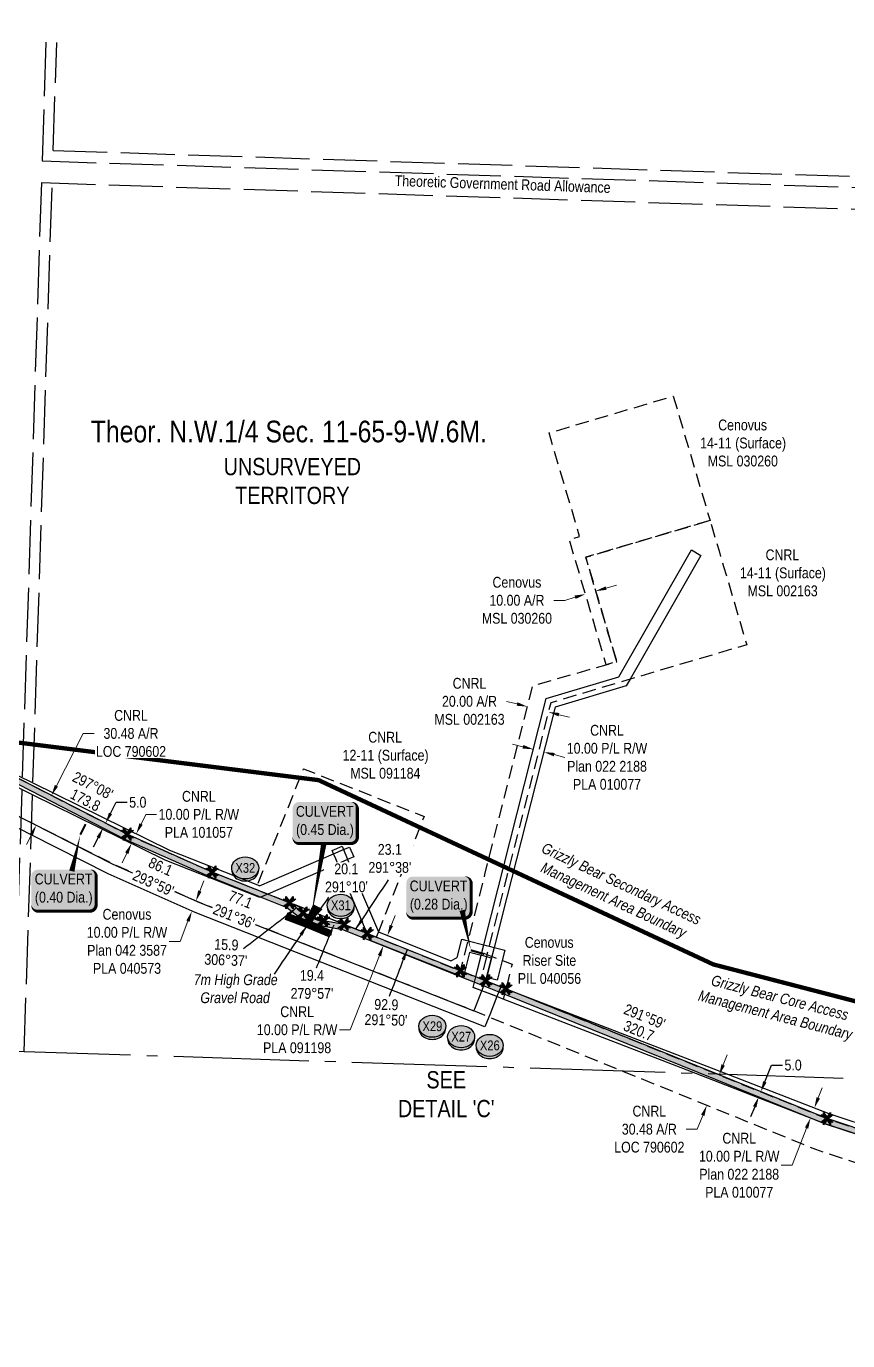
# Model space of a CAD drawing. Extents: x 350972 to 367082, y 6047220 to 6054831.
# Drawn here: x 354124 to 354884, y 6053550 to 6054767 of the extents above; entities that cross this region are included whole.
import ezdxf
from ezdxf.enums import TextEntityAlignment as Align

# ---------------------------------------------------------------- set-up
doc = ezdxf.new("R2010")
doc.units = 0
doc.header["$LTSCALE"] = 5
doc.header["$PDSIZE"] = 0.5
for name, pattern in [('DASHDOT2', [12.7, 6.35, -3.175, 0, -3.175]), ('foc-ACCESSROAD', [3.75, 2.5, -1.25]), ('foc-QUARTERLINE', [33, 25, -3, 2, -3]), ('foc-UNSURVEYED', [12.5, 10, -2.5])]:
    doc.linetypes.add(name, pattern=pattern)
doc.layers.get('Defpoints').update_dxf_attribs({"color": 9})
for name, color, linetype, lineweight in [('AS-GENERAL', 48, 'Continuous', 18), ('C-AR-T', 13, 'Continuous', 9), ('C-RW-T', 13, 'Continuous', 9), ('C-WS-T', 13, 'Continuous', 9), ('F-RW-T', 190, 'Continuous', 9), ('F-WS-T', 190, 'Continuous', 9), ('T-TEXT', 48, 'Continuous', 18)]:
    doc.layers.add(name, color=color, linetype=linetype, lineweight=lineweight)
for name, color, linetype in [('AS-ROADS', 254, 'Continuous'), ('AS-WILDLIFE', 131, 'DASHDOT2'), ('AS-WILDLIFE-BLOCK', 131, 'Continuous'), ('C-AR', 13, 'foc-ACCESSROAD'), ('C-RW', 13, 'Continuous'), ('C-SYMBOL', 7, 'Continuous'), ('C-WS', 13, 'foc-ACCESSROAD'), ('DETAIL-T', 7, 'Continuous'), ('F-AR', 190, 'foc-ACCESSROAD'), ('F-RW', 190, 'Continuous'), ('L-BD', 7, 'Continuous'), ('L-BD1', 253, 'Continuous'), ('L-MON', 1, 'Continuous'), ('L-QSEC', 8, 'foc-QUARTERLINE'), ('L-ROAD-T', 7, 'Continuous'), ('L-UNS-T', 3, 'Continuous'), ('L-USEC', 7, 'foc-UNSURVEYED'), ('P-CROSSINGS', 250, 'Continuous'), ('P-PROPOSED', 10, 'Continuous'), ('P-PROPOSED-H', 21, 'Continuous'), ('P-TXT', 4, 'Continuous')]:
    doc.layers.add(name, color=color, linetype=linetype)
doc.styles.add('175L', font='ARIALN.TTF', dxfattribs={"height": 20})
doc.styles.add('240', font='ARIALN.TTF', dxfattribs={"height": 30})
doc.styles.add('80', font='ARIALN.TTF', dxfattribs={"height": 10})
doc.styles.add('80CG', font='ARIALN.TTF', dxfattribs={"height": 10})
doc.styles.add('80L', font='ARIALN.TTF', dxfattribs={"height": 10})
doc.styles.add('Crossing', font='ARIALN.TTF', dxfattribs={"height": 10})
doc.styles.get("Standard").update_dxf_attribs({"font": 'ARIALN.TTF'})
doc.dimstyles.new('Compass 5 000', dxfattribs={"dimscale": 5, "dimtxt": 9, "dimasz": 2, "dimexe": 0.2, "dimexo": 0.0625, "dimgap": 0.5, "dimtad": 0, "dimtih": 1, "dimtoh": 1, "dimzin": 0, "dimdsep": 46, "dimtxsty": '80CG', "dimcen": 0.1, "dimse1": 1, "dimse2": 1, "dimclrd": 256, "dimclrt": 256, "dimaunit": 1, "dimadec": 4, "dimazin": 0, "dimtfac": 0.06, "dimtofl": 0, "dimtmove": 0, "dimatfit": 1, "dimfxl": 0.2, "dimtolj": 1, "dimtzin": 0, "dimlwd": -1, "dimarcsym": 0})

# ---------------------------------------------------------------- blocks, each defined once
blk = doc.blocks.new('*D452')
at = {"layer": 'C-AR-T', "transparency": 16777216}
for p, q in [((354768.8, 6053805.5), (354772.6, 6053814.7)), ((354749.9, 6053758.8), (354744.7, 6053746)), ((354744.7, 6053746), (354734.7, 6053746))]:
    blk.add_line(p, q, dxfattribs=at)
for points in [[(354767.3, 6053806.1), (354770.4, 6053804.8), (354765.1, 6053796.2)], [(354748.4, 6053759.4), (354751.5, 6053758.2), (354753.7, 6053768.1)]]:
    blk.add_solid(points, dxfattribs=at)
at = {"layer": 'Defpoints', "color": 0, "transparency": 16777216}
for p in [(354782, 6053789.3), (354753.7, 6053768.1), (354770.6, 6053761.2)]:
    blk.add_point(p, dxfattribs=at)
at = {"layer": 'C-AR-T', "transparency": 16777216, "insert": (354700.5, 6053746), "char_height": 10, "attachment_point": 5, "style": '80CG'}
blk.add_mtext('\\A1;CNRL\\P30.48 A/R\\PLOC 790602', dxfattribs=at)
blk = doc.blocks.new('*D453')
at = {"layer": 'C-RW-T', "transparency": 16777216}
for p, q in [((354856.9, 6053775), (354860.5, 6053784.4)), ((354846.1, 6053747.1), (354832.7, 6053712.6)), ((354832.7, 6053712.6), (354822.7, 6053712.6))]:
    blk.add_line(p, q, dxfattribs=at)
for points in [[(354855.3, 6053775.6), (354858.5, 6053774.4), (354853.3, 6053765.7)], [(354844.5, 6053747.7), (354847.6, 6053746.4), (354849.7, 6053756.4)]]:
    blk.add_solid(points, dxfattribs=at)
at = {"layer": 'Defpoints', "color": 0, "transparency": 16777216}
for p in [(354815.2, 6053780.4), (354811.6, 6053771.1), (354849.7, 6053756.4)]:
    blk.add_point(p, dxfattribs=at)
at = {"layer": 'C-RW-T', "transparency": 16777216, "insert": (354783.7, 6053712.6), "char_height": 10, "attachment_point": 5, "style": '80CG'}
blk.add_mtext('\\A1;CNRL\\P10.00 P/L R/W\\PPlan 022 2188\\PPLA 010077', dxfattribs=at)
blk = doc.blocks.new('*D454')
at = {"layer": 'C-RW-T', "transparency": 16777216}
for p, q in [((354583.5, 6054100), (354573.8, 6054102.4)), ((354612.5, 6054092.6), (354622.2, 6054090.1))]:
    blk.add_line(p, q, dxfattribs=at)
for points in [[(354583.9, 6054101.6), (354583.1, 6054098.3), (354593.2, 6054097.5)], [(354612.9, 6054094.2), (354612.1, 6054091), (354602.8, 6054095)]]:
    blk.add_solid(points, dxfattribs=at)
at = {"layer": 'Defpoints', "color": 0, "transparency": 16777216}
for p in [(354595.8, 6054107.9), (354605.5, 6054105.5), (354602.8, 6054095)]:
    blk.add_point(p, dxfattribs=at)
at = {"layer": 'C-RW-T', "transparency": 16777216, "insert": (354661.3, 6054090.1), "char_height": 10, "attachment_point": 5, "style": '80CG'}
blk.add_mtext('\\A1;CNRL\\P10.00 P/L R/W\\PPlan 022 2188\\PPLA 010077', dxfattribs=at)
blk = doc.blocks.new('*D455')
at = {"layer": 'C-RW-T', "transparency": 16777216}
for p, q in [((354461.6, 6053934.5), (354465.3, 6053943.8)), ((354450.6, 6053906.6), (354423.5, 6053838)), ((354423.5, 6053838), (354413.5, 6053838))]:
    blk.add_line(p, q, dxfattribs=at)
for points in [[(354460.1, 6053935.1), (354463.2, 6053933.9), (354458, 6053925.2)], [(354449.1, 6053907.2), (354452.2, 6053906), (354454.3, 6053915.9)]]:
    blk.add_solid(points, dxfattribs=at)
at = {"layer": 'Defpoints', "color": 0, "transparency": 16777216}
for p in [(354454.3, 6053915.9), (354480.2, 6053916.4), (354476.5, 6053907.1)]:
    blk.add_point(p, dxfattribs=at)
at = {"layer": 'C-RW-T', "transparency": 16777216, "insert": (354374.4, 6053838), "char_height": 10, "attachment_point": 5, "style": '80CG'}
blk.add_mtext('\\A1;CNRL\\P10.00 P/L R/W\\PPLA 091198', dxfattribs=at)
blk = doc.blocks.new('*D456')
at = {"layer": 'Defpoints', "color": 0, "transparency": 16777216}
for p in [(354277, 6053947.8), (354359.8, 6053925.8), (354356.1, 6053916.5)]:
    blk.add_point(p, dxfattribs=at)
at = {"layer": 'F-RW-T', "transparency": 16777216}
for p, q in [((354284.3, 6053966.4), (354288, 6053975.7)), ((354273.3, 6053938.5), (354266, 6053919.8)), ((354266, 6053919.8), (354256, 6053919.8))]:
    blk.add_line(p, q, dxfattribs=at)
for points in [[(354282.8, 6053967), (354285.9, 6053965.8), (354280.7, 6053957.1)], [(354271.8, 6053939.1), (354274.9, 6053937.9), (354277, 6053947.8)]]:
    blk.add_solid(points, dxfattribs=at)
at = {"layer": 'F-RW-T', "transparency": 16777216, "insert": (354216.9, 6053919.8), "char_height": 10, "attachment_point": 5, "style": '80CG'}
blk.add_mtext('\\A1;Cenovus\\P10.00 P/L R/W\\PPlan 042 3587\\PPLA 040573', dxfattribs=at)
blk = doc.blocks.new('*D457')
at = {"layer": 'C-RW-T', "transparency": 16777216}
for p, q in [((354229.9, 6054028.3), (354234.3, 6054037.3)), ((354234.3, 6054037.3), (354244.3, 6054037.3)), ((354216.7, 6054001.4), (354212.3, 6053992.5))]:
    blk.add_line(p, q, dxfattribs=at)
for points in [[(354228.4, 6054029.1), (354231.4, 6054027.6), (354225.5, 6054019.4)], [(354215.2, 6054002.2), (354218.2, 6054000.7), (354221.1, 6054010.4)]]:
    blk.add_solid(points, dxfattribs=at)
at = {"layer": 'Defpoints', "color": 0, "transparency": 16777216}
for p in [(354218.6, 6054022.8), (354225.5, 6054019.4), (354214.2, 6054013.8)]:
    blk.add_point(p, dxfattribs=at)
at = {"layer": 'C-RW-T', "transparency": 16777216, "insert": (354283.4, 6054037.3), "char_height": 10, "attachment_point": 5, "style": '80CG'}
blk.add_mtext('\\A1;CNRL\\P10.00 P/L R/W\\PPLA 101057', dxfattribs=at)
blk = doc.blocks.new('*U534')
h = blk.add_hatch(color=254)
edge = h.paths.add_edge_path()
edge.add_line((-24, -20), (24, -20))
edge.add_arc((24, -14), 6, 270, 360)
edge.add_line((30, -14), (30, 12.5))
edge.add_arc((24, 12.5), 6, 0, 90)
edge.add_line((24, 18.5), (-24, 18.5))
edge.add_arc((-24, 12.5), 6, 90, 180)
edge.add_line((-30, 12.5), (-30, -14))
edge.add_arc((-24, -14), 6, 180, 270)
at = {"color": 160, "flags": 128}
blk.add_lwpolyline([(-24, -20, 3, 3, 0), (24, -20, 3, 3, 0.414214), (30, -14, 3, 3, 0), (30, 12.5, 3, 0, 0.414214), (24, 18.5, 0, 0, 0), (-24, 18.5, 0, 0, 0.414214), (-30, 12.5, 0, 0, 0), (-30, -14, 0, 3, 0.414214)], format="xyseb", close=True, dxfattribs=at)
at = {"color": 160, "style": '80'}
blk.add_attdef('ENTER_TEXT_001', (-26.8, -4.9), '', height=10, dxfattribs=at)
blk = doc.blocks.new('*U525')
h = blk.add_hatch(color=254)
edge = h.paths.add_edge_path()
edge.add_line((-24, -20), (24, -20))
edge.add_arc((24, -14), 6, 270, 360)
edge.add_line((30, -14), (30, 12.5))
edge.add_arc((24, 12.5), 6, 0, 90)
edge.add_line((24, 18.5), (-24, 18.5))
edge.add_arc((-24, 12.5), 6, 90, 180)
edge.add_line((-30, 12.5), (-30, -14))
edge.add_arc((-24, -14), 6, 180, 270)
at = {"color": 160, "flags": 128}
blk.add_lwpolyline([(-24, -20, 3, 3, 0), (24, -20, 3, 3, 0.414214), (30, -14, 3, 3, 0), (30, 12.5, 3, 0, 0.414214), (24, 18.5, 0, 0, 0), (-24, 18.5, 0, 0, 0.414214), (-30, 12.5, 0, 0, 0), (-30, -14, 0, 3, 0.414214)], format="xyseb", close=True, dxfattribs=at)
at = {"color": 160, "style": '80'}
blk.add_attdef('ENTER_TEXT_001', (-26.8, -4.9), '', height=10, dxfattribs=at)
blk = doc.blocks.new('*D549')
at = {"layer": 'C-AR-T', "transparency": 16777216}
for p, q in [((354578, 6054139.5), (354568.3, 6054141.9)), ((354616.8, 6054129.6), (354626.5, 6054127.2))]:
    blk.add_line(p, q, dxfattribs=at)
for points in [[(354578.4, 6054141.1), (354577.6, 6054137.9), (354587.7, 6054137)], [(354617.2, 6054131.2), (354616.4, 6054128), (354607.1, 6054132.1)]]:
    blk.add_solid(points, dxfattribs=at)
at = {"layer": 'Defpoints', "color": 0, "transparency": 16777216}
for p in [(354587.7, 6054137), (354588.3, 6054139.2), (354607.7, 6054134.3)]:
    blk.add_point(p, dxfattribs=at)
at = {"layer": 'C-AR-T', "transparency": 16777216, "insert": (354534, 6054141.9), "char_height": 10, "attachment_point": 5, "style": '80CG'}
blk.add_mtext('\\A1;CNRL\\P20.00 A/R\\PMSL 002163', dxfattribs=at)
blk = doc.blocks.new('*D550')
at = {"layer": 'C-AR-T', "transparency": 16777216}
for p, q in [((354151.6, 6054063.8), (354176.4, 6054112.2)), ((354176.4, 6054112.2), (354186.4, 6054112.2)), ((354128.4, 6054018.5), (354123.8, 6054009.6))]:
    blk.add_line(p, q, dxfattribs=at)
for points in [[(354150.1, 6054064.6), (354153, 6054063), (354147, 6054054.9)], [(354126.9, 6054019.3), (354129.8, 6054017.8), (354132.9, 6054027.4)]]:
    blk.add_solid(points, dxfattribs=at)
at = {"layer": 'Defpoints', "color": 0, "transparency": 16777216}
for p in [(354147, 6054054.9), (354170.2, 6054043), (354156.1, 6054015.5)]:
    blk.add_point(p, dxfattribs=at)
at = {"layer": 'C-AR-T', "transparency": 16777216, "insert": (354220.6, 6054112.2), "char_height": 10, "attachment_point": 5, "style": '80CG', "bg_fill": 3, "box_fill_scale": 1.1, "bg_fill_color": 256, "bg_fill_true_color": 13158600, "bg_fill_transparency": 0}
blk.add_mtext('\\A1;CNRL\\P30.48 A/R\\PLOC 790602', dxfattribs=at)
blk = doc.blocks.new('xing2')
h = blk.add_hatch(color=50)
h.dxf.hatch_style = 1
edge = h.paths.add_edge_path()
edge.add_ellipse((0, 0), major_axis=(-12.5, 0), ratio=0.816297, start_angle=0, end_angle=360)
h = blk.add_hatch(color=250)
h.dxf.hatch_style = 1
edge = h.paths.add_edge_path()
edge.add_ellipse((0, -2), major_axis=(-12.5, 0), ratio=0.816297, start_angle=0, end_angle=180)
edge.add_line((12.5, -2), (12.5, 0))
edge.add_ellipse((0, 0), major_axis=(-12.5, 0), ratio=0.816297, start_angle=0, end_angle=180, ccw=False)
edge.add_line((-12.5, 0), (-12.5, -2))
at = {"color": 250}
blk.add_ellipse((0, 0), major_axis=(-12.5, 0), ratio=0.816297, dxfattribs=at)
blk.add_ellipse((0, -2), major_axis=(-12.5, 0), ratio=0.816297, start_param=0, end_param=3.141593, dxfattribs=at)
at = {"color": 250, "style": 'Crossing'}
blk.add_attdef('CROSSING', text='', height=9, dxfattribs=at).set_placement((0.1, 0), align=Align.MIDDLE_CENTER)
at = {"color": 250, "style": 'Crossing', "flags": 1}
for tag, p in [('OWNER', (0.1, -12.5)), ('DESCRIPTION', (0.1, -25.8)), ('LOCATION', (0.1, -39.3)), ('DWG_REF', (0.1, -52.8))]:
    blk.add_attdef(tag, text='', height=9, dxfattribs=at).set_placement(p, align=Align.MIDDLE_CENTER)
blk = doc.blocks.new('TEMP')
h = blk.add_hatch(color=255)
h.dxf.hatch_style = 1
h.paths.add_polyline_path([(0, 0.25), (-0.67, 1.15), (-0.67, 0.67), (-1.15, 0.67), (-0.25, 0), (-1.15, -0.67), (-0.67, -0.67), (-0.67, -1.15), (0, -0.25), (0.67, -1.15), (0.67, -0.67), (1.15, -0.67), (0.25, 0), (1.15, 0.67), (0.67, 0.67), (0.67, 1.15)])
h.paths.add_polyline_path([(0.57, 0.85), (0.57, 0.57), (0.85, 0.57), (0.08, 0), (0.85, -0.57), (0.57, -0.57), (0.57, -0.85), (0, -0.08), (-0.57, -0.85), (-0.57, -0.57), (-0.85, -0.57), (-0.08, 0), (-0.85, 0.57), (-0.57, 0.57), (-0.57, 0.85), (0, 0.08)], flags=16)
h = blk.add_hatch(color=1)
h.dxf.hatch_style = 1
h.paths.add_polyline_path([(0, 0.08), (-0.57, 0.85), (-0.57, 0.57), (-0.85, 0.57), (-0.08, 0), (-0.85, -0.57), (-0.57, -0.57), (-0.57, -0.85), (0, -0.08), (0.57, -0.85), (0.57, -0.57), (0.85, -0.57), (0.08, 0), (0.85, 0.57), (0.57, 0.57), (0.57, 0.85)])
at = {"color": 1}
for p, q in [((-0.08, 0), (0.08, 0)), ((0, 0.08), (0, -0.08))]:
    blk.add_line(p, q, dxfattribs=at)
at = {"color": 255, "flags": 128}
blk.add_lwpolyline([(-0.25, 0), (-1.15, 0.67), (-0.67, 0.67), (-0.67, 1.15), (0, 0.25), (0.67, 1.15), (0.67, 0.67), (1.15, 0.67), (0.25, 0), (1.15, -0.67), (0.67, -0.67), (0.67, -1.15), (0, -0.25), (-0.67, -1.15), (-0.67, -0.67), (-1.15, -0.67)], close=True, dxfattribs=at)
at = {"color": 1, "flags": 128}
blk.add_lwpolyline([(-0.08, 0), (-0.85, 0.57), (-0.57, 0.57), (-0.57, 0.85), (0, 0.08), (0.57, 0.85), (0.57, 0.57), (0.85, 0.57), (0.08, 0), (0.85, -0.57), (0.57, -0.57), (0.57, -0.85), (0, -0.08), (-0.57, -0.85), (-0.57, -0.57), (-0.85, -0.57)], close=True, dxfattribs=at)
blk = doc.blocks.new('*D586')
at = {"layer": 'C-AR-T', "transparency": 16777216}
for p, q in [((354660.5, 6054246.8), (354670.1, 6054249.6)), ((354631.7, 6054238.3), (354622.2, 6054235.4)), ((354622.2, 6054235.4), (354612.2, 6054235.4))]:
    blk.add_line(p, q, dxfattribs=at)
for points in [[(354631.3, 6054239.9), (354632.2, 6054236.7), (354641.3, 6054241.1)], [(354660, 6054248.4), (354661, 6054245.2), (354650.9, 6054243.9)]]:
    blk.add_solid(points, dxfattribs=at)
at = {"layer": 'Defpoints', "color": 0, "transparency": 16777216}
for p in [(354640.4, 6054244.1), (354641.3, 6054241.1), (354650, 6054247)]:
    blk.add_point(p, dxfattribs=at)
at = {"layer": 'C-AR-T', "transparency": 16777216, "insert": (354577.9, 6054235.4), "char_height": 10, "attachment_point": 5, "style": '80CG'}
blk.add_mtext('\\A1;Cenovus\\P10.00 A/R\\PMSL 030260', dxfattribs=at)
blk = doc.blocks.new('*D610')
at = {"layer": 'Defpoints', "color": 0, "transparency": 16777216}
for p in [(354197.1, 6054029.2), (354197.6, 6054023.4), (354199.8, 6054027.8)]:
    blk.add_point(p, dxfattribs=at)
at = {"layer": 'P-TXT', "transparency": 16777216}
for p, q in [((354201.6, 6054038.1), (354207, 6054048.5)), ((354207, 6054048.5), (354217, 6054048.5)), ((354190.2, 6054015.9), (354185.7, 6054007))]:
    blk.add_line(p, q, dxfattribs=at)
for points in [[(354200.2, 6054038.9), (354203.1, 6054037.4), (354197.1, 6054029.2)], [(354188.8, 6054016.6), (354191.7, 6054015.1), (354194.8, 6054024.8)]]:
    blk.add_solid(points, dxfattribs=at)
at = {"layer": 'P-TXT', "transparency": 16777216, "insert": (354226.9, 6054048.5), "char_height": 10, "attachment_point": 5, "style": '80CG'}
blk.add_mtext('\\A1;5.0', dxfattribs=at)
blk = doc.blocks.new('*D611')
at = {"layer": 'Defpoints', "color": 0, "transparency": 16777216}
for p in [(354803.7, 6053780.6), (354815.5, 6053775.8), (354813.7, 6053771.2)]:
    blk.add_point(p, dxfattribs=at)
at = {"layer": 'P-TXT', "transparency": 16777216}
for p, q in [((354807.4, 6053789.8), (354813.7, 6053805.3)), ((354813.7, 6053805.3), (354823.7, 6053805.3)), ((354798.1, 6053766.7), (354794.3, 6053757.4))]:
    blk.add_line(p, q, dxfattribs=at)
for points in [[(354805.9, 6053790.5), (354809, 6053789.2), (354803.7, 6053780.6)], [(354796.5, 6053767.3), (354799.6, 6053766.1), (354801.8, 6053776)]]:
    blk.add_solid(points, dxfattribs=at)
at = {"layer": 'P-TXT', "transparency": 16777216, "insert": (354833.6, 6053805.3), "char_height": 10, "attachment_point": 5, "style": '80CG'}
blk.add_mtext('\\A1;5.0', dxfattribs=at)

msp = doc.modelspace()

# ---------------------------------------------------------------- hatches: boundary and pattern name
at = {"layer": 'P-PROPOSED-H'}
h = msp.add_hatch(color=256, dxfattribs=at)
h.dxf.hatch_style = 1
h.paths.add_polyline_path([(352865.575, 6051530.911), (352846.394, 6051712.416), (352861.427, 6051714.005), (352843.305, 6051885.488), (352749.784, 6051951.143), (352669.459, 6052001.497), (352552.598, 6052063.678), (352495.546, 6052100.649), (351984.16, 6052449.542), (351943.753, 6052482.183), (351920.41, 6052506.628), (351900.788, 6052540.765), (351887.31, 6052596.658), (351866.362, 6052754.753), (351841.297, 6053030.286), (351836.502, 6053086.973), (351812.269, 6053373.495), (351811.604, 6053421.626), (351818.326, 6053445.789), (351845.408, 6053478.257), (351917.664, 6053536.827), (351963.795, 6053562.799), (352030.64, 6053582.012), (352233.88, 6053615.997), (352284.382, 6053628.44), (352316.995, 6053648.48), (352343.381, 6053683.636), (352380.535, 6053746.97), (352424.276, 6053850.534), (352440.444, 6053911.368), (352455.506, 6053940.561), (352486.241, 6053969.986), (352584.846, 6054036.5), (352618.847, 6054037.998), (352706.795, 6054036.916), (352765.268, 6054022.323), (352786.917, 6054015.501), (352892.779, 6053964.522), (352950.904, 6053973.692), (352984.053, 6053985.967), (353012.827, 6054005.999), (353074.58, 6054058.894), (353102.498, 6054075.857), (353130.347, 6054088.052), (353169.457, 6054099.208), (353238.923, 6054110.427), (353272.3, 6054116.771), (353308.027, 6054125.895), (353341.917, 6054138.534), (353407.27, 6054166.808), (353489.563, 6054210.777), (353491.95, 6054212.052), (353518.235, 6054236.279), (353538.99, 6054256.162), (353555.049, 6054280.164), (353567.593, 6054304.032), (353580.381, 6054332.094), (353584.726, 6054362.345), (353595.582, 6054355.062), (353609.258, 6054376.171), (353694.409, 6054318.818), (353701.269, 6054339.967), (353737.551, 6054451.836), (353749.195, 6054455.339), (353703.033, 6054313.009), (353778.459, 6054262.209), (353856.595, 6054213.564), (354059.935, 6054093.899), (354127.416, 6054059.318), (354214.861, 6054014.504), (354293.753, 6053979.396), (354364.884, 6053951.226), (354377.639, 6053941.748), (354397.44, 6053934.081), (354416.56, 6053930.727), (354437.495, 6053922.422), (354523.749, 6053887.87), (354547.288, 6053878.725), (354565.85, 6053871.317), (354761.584, 6053792.179), (354863.274, 6053751.116), (354911.428, 6053735.204), (355270.187, 6053616.656), (355301.51, 6053597.572), (355390.953, 6053521.054), (355700.011, 6053300.303), (355764.104, 6053254.524), (355836.008, 6053206.849), (355887.48, 6053175.541), (355917.363, 6053159.874), (355934.486, 6053149.16), (355951.776, 6053139.498), (355970.139, 6053132.206), (356040.807, 6053095.158), (356256.471, 6052982.105), (356289.137, 6052960.844), (356298.009, 6052950.677), (356312.927, 6052936.875), (356331.509, 6052922.784), (356340.887, 6052913.865), (356505.942, 6052750.213), (356746.616, 6052511.581), (356777.83, 6052480.634), (356819.159, 6052535.756), (356823.291, 6052524.595), (356784.503, 6052472.862), (356815.902, 6052438.264), (356954.635, 6052262.661), (357190.511, 6051931.342), (357280.051, 6051815.083), (357309.205, 6051780.128), (357410.558, 6051660.056), (357463.345, 6051611.058), (357547.956, 6051632.469), (357676.315, 6051708.007), (357816.133, 6051804.657), (357737.38, 6051918.584), (357733.267, 6051915.741), (357809.178, 6051805.927), (357673.622, 6051712.223), (357546.037, 6051637.14), (357464.753, 6051616.572), (357414.182, 6051663.513), (357313.035, 6051783.342), (357283.952, 6051818.21), (357194.529, 6051934.318), (356958.635, 6052265.662), (356819.718, 6052441.497), (356790.979, 6052473.166), (356828.925, 6052523.776), (356820.663, 6052546.095), (356777.274, 6052488.226), (356750.136, 6052515.131), (356509.462, 6052753.763), (356344.37, 6052917.452), (356334.752, 6052926.599), (356316.143, 6052940.711), (356301.6, 6052954.166), (356292.447, 6052964.655), (356259.001, 6052986.423), (356043.128, 6053099.586), (355972.228, 6053136.755), (355953.928, 6053144.023), (355937.033, 6053153.464), (355919.853, 6053164.213), (355889.942, 6053179.894), (355838.69, 6053211.069), (355766.939, 6053258.643), (355702.917, 6053304.371), (355394.037, 6053524.995), (355304.455, 6053601.633), (355272.299, 6053621.223), (354912.996, 6053739.951), (354864.996, 6053755.812), (354763.458, 6053796.814), (354567.714, 6053875.956), (354549.12, 6053883.377), (354525.584, 6053892.521), (354439.346, 6053927.066), (354417.928, 6053935.563), (354398.787, 6053938.92), (354380.077, 6053946.165), (354367.337, 6053955.632), (354295.69, 6053984.005), (354217.019, 6054019.016), (354129.696, 6054063.767), (354062.345, 6054098.281), (353859.185, 6054217.841), (353781.177, 6054266.406), (353708.95, 6054315.051), (353756.895, 6054462.877), (353733.604, 6054455.868), (353696.513, 6054341.51), (353691.7, 6054326.67), (353607.829, 6054383.161), (353594.148, 6054362.044), (353580.908, 6054370.927), (353575.535, 6054333.514), (353563.102, 6054306.233), (353550.746, 6054282.724), (353535.138, 6054259.395), (353514.811, 6054239.922), (353489.031, 6054216.161), (353487.207, 6054215.187), (353405.096, 6054171.314), (353340.05, 6054143.173), (353306.531, 6054130.672), (353271.214, 6054121.653), (353238.058, 6054115.351), (353168.369, 6054104.097), (353128.65, 6054092.767), (353100.187, 6054080.302), (353071.637, 6054062.955), (353009.765, 6054009.959), (352981.72, 6053990.434), (352949.634, 6053978.553), (352893.542, 6053969.703), (352788.762, 6054020.161), (352766.626, 6054027.137), (352707.44, 6054041.908), (352618.768, 6054042.999), (352583.219, 6054041.433), (352483.092, 6053973.892), (352451.446, 6053943.595), (352435.752, 6053913.178), (352419.534, 6053852.157), (352376.057, 6053749.217), (352339.212, 6053686.41), (352313.568, 6053652.242), (352282.429, 6053633.107), (352232.868, 6053620.896), (352029.534, 6053586.896), (351961.852, 6053567.443), (351914.844, 6053540.977), (351841.881, 6053481.833), (351813.798, 6053448.165), (351806.595, 6053422.275), (351807.273, 6053373.249), (351831.52, 6053086.552), (351836.317, 6053029.849), (351861.393, 6052754.198), (351882.388, 6052595.741), (351896.096, 6052538.895), (351916.377, 6052503.612), (351940.36, 6052478.497), (351981.176, 6052445.526), (352492.777, 6052096.486), (352550.06, 6052059.366), (352666.954, 6051997.167), (352747.018, 6051946.977), (352838.572, 6051882.702), (352855.93, 6051718.452), (352840.897, 6051716.862), (352860.678, 6051529.682), (352882.7, 6051475.582), (352908.263, 6051442.648), (352914.755, 6051442.438), (352887.071, 6051478.104)])

# ---------------------------------------------------------------- linework, layer by layer
at = {"layer": 'AS-GENERAL', "const_width": 2, "flags": 128}
for points in [[(354173.663, 6054018.506), (354178.604, 6054028.357)], [(354398.518, 6053937.952), (354379.589, 6053945.282)], [(354535.155, 6053911.597), (354547.482, 6053908.096)]]:
    msp.add_lwpolyline(points, dxfattribs=at)
at = {"layer": 'AS-ROADS', "const_width": 6.999, "flags": 128}
for points in [[(354363.975, 6053943.202), (354385.088, 6053935.22), (354405.147, 6053926.868)], [(354392.388, 6053952.549), (354383.938, 6053935.905)]]:
    msp.add_lwpolyline(points, dxfattribs=at)
at = {"layer": 'AS-WILDLIFE', "const_width": 4, "flags": 128}
msp.add_lwpolyline([(357428.862, 6052284.585), (356854.735, 6052363.774), (356440.602, 6052753.545), (356367.519, 6053240.761), (356026.47, 6053654.893), (355417.452, 6053727.976), (354759.712, 6053898.5), (354394.3, 6054069.025), (353614.758, 6054166.469), (353503.254, 6054260.365), (353505.323, 6054262.166), (353534.675, 6054298.004), (353544.756, 6054316.073), (353558.238, 6054362.831), (353562.2, 6054391.739), (353570.893, 6054458.855), (353575.614, 6054479.174), (353587.493, 6054503.874), (353592.335, 6054513.941), (353605.428, 6054562.78), (353613.649, 6054584.238), (353636.691, 6054621.986), (353650.021, 6054635.787), (353690.093, 6054669.845), (353719.944, 6054701.552), (353751.537, 6054760.751), (353752.967, 6054764.633)], dxfattribs=at)
at = {"layer": 'C-AR', "flags": 128}
msp.add_lwpolyline([(358210.116, 6051860.253), (358174.149, 6051857.065), (358109.407, 6051839.161), (358075.554, 6051829.798), (357975.527, 6051833.921), (357907.822, 6051820.17), (357827.24, 6051781.369), (357690.036, 6051686.524), (357557.736, 6051608.668), (357486.142, 6051590.551), (357473.483, 6051587.348), (357466.726, 6051585.638), (357456.165, 6051582.966), (357455.653, 6051583.442), (357433.907, 6051603.625), (357425.192, 6051611.714), (357415.953, 6051620.292), (357412.376, 6051623.613), (357404.281, 6051631.165), (357398.087, 6051636.877), (357392.093, 6051642.441), (357311.602, 6051737.798), (357282.506, 6051772.268), (357170.037, 6051916.177), (357029.233, 6052113.726), (356946.84, 6052229.334), (356931.53, 6052250.815), (356796.453, 6052421.789), (356772.363, 6052448.337), (356762.098, 6052459.648), (356758.996, 6052463.066), (356755.63, 6052466.775), (356755.235, 6052467.167), (356508.145, 6052712.158), (356494.429, 6052725.756), (356480.297, 6052739.768), (356323.148, 6052895.581), (356280.728, 6052935.923), (356269.631, 6052943.139), (356243.581, 6052960.102), (355874.935, 6053153.355), (355822.346, 6053185.344), (355749.658, 6053233.539), (355731.262, 6053246.679), (355701.752, 6053267.757), (355375.241, 6053500.974), (355286.508, 6053576.885), (355259.808, 6053593.152), (354911.979, 6053708.18), (354854.71, 6053727.12), (354675.681, 6053799.661), (354551.965, 6053849.799), (354538.072, 6053855.43), (354283.912, 6053955.79), (354203.908, 6053991.418), (354128.59, 6054029.415), (354098.891, 6054044.398), (354047.857, 6054070.143), (353843.491, 6054191.587), (353770.722, 6054236.837), (353674.056, 6054302.178), (353657.575, 6054313.278), (353584.726, 6054362.345), (353586.155, 6054372.517), (353589.361, 6054395.6), (353691.7, 6054326.67), (353705.507, 6054317.371), (353708.95, 6054315.051), (353781.177, 6054266.406), (353859.185, 6054217.841), (354062.345, 6054098.281), (354100.005, 6054078.983), (354129.696, 6054063.767), (354217.019, 6054019.016), (354295.69, 6053984.005), (354336.158, 6053968.001), (354347.216, 6053963.613), (354391.926, 6053945.876), (354439.346, 6053927.066), (354447.701, 6053923.753), (354525.584, 6053892.521), (354529.346, 6053891.059), (354539.732, 6053887.023), (354544.435, 6053885.197), (354549.12, 6053883.377), (354563.04, 6053877.779), (354567.714, 6053875.956), (354763.458, 6053796.814), (354864.996, 6053755.812), (354912.996, 6053739.951), (355272.299, 6053621.223), (355289.376, 6053610.819), (355304.455, 6053601.633), (355394.037, 6053524.995), (355702.917, 6053304.371), (355732.427, 6053283.293), (355766.939, 6053258.643), (355838.69, 6053211.069), (355889.942, 6053179.894), (355936.881, 6053155.286), (356043.128, 6053099.586), (356259.001, 6052986.423), (356299.698, 6052959.936), (356308.268, 6052951.785), (356312.652, 6052947.615), (356319.036, 6052941.538), (356322.26, 6052938.479), (356344.37, 6052917.452), (356509.462, 6052753.763), (356750.136, 6052515.131), (356773.689, 6052491.78), (356777.274, 6052488.226), (356777.656, 6052487.847), (356780.714, 6052484.478), (356790.979, 6052473.166), (356819.718, 6052441.497), (356958.635, 6052265.662), (357032.135, 6052162.42), (357045.481, 6052143.675), (357067.685, 6052112.48), (357194.529, 6051934.318), (357283.952, 6051818.21), (357287.597, 6051813.479), (357313.035, 6051783.342), (357414.182, 6051663.513), (357439.405, 6051640.103), (357451.428, 6051628.94), (357460.193, 6051620.806)], dxfattribs=at)
at = {"layer": 'C-RW', "flags": 128}
for points in [[(354912.829, 6053734.729), (354863.309, 6053751.106), (354743.478, 6053797.461), (354565.289, 6053866.404), (354559.424, 6053868.673), (354545.446, 6053874.081), (354537.252, 6053877.251), (354539.732, 6053887.023), (354540.414, 6053889.709), (354544.774, 6053906.883), (354545.42, 6053909.429), (354547.235, 6053916.575), (354560.541, 6053968.991), (354564.867, 6053986.033), (354605.081, 6054144.454), (354672.334, 6054164.609), (354739.458, 6054282.009), (354748.135, 6054277.047), (354682.608, 6054162.434), (354679.032, 6054156.18), (354613.377, 6054136.506), (354573.022, 6053977.666), (354568.692, 6053960.626), (354556.876, 6053914.125), (354554.763, 6053905.82), (354554.41, 6053904.432), (354550.404, 6053888.668), (354549.842, 6053886.46), (354549.12, 6053883.377), (354563.054, 6053877.821), (354567.72, 6053875.997), (354773.722, 6053796.481), (354866.685, 6053760.519), (354913.163, 6053745.149)], [(354100.074, 6054081.128), (354129.783, 6054066.498), (354256.232, 6054004.234), (354337.76, 6053972.043), (354337.76, 6053972.043), (354339.725, 6053971.267), (354408.212, 6054000.786), (354417.37, 6054004.733), (354422.897, 6054007.116), (354426.855, 6053997.936), (354421.196, 6053995.496), (354412.101, 6053991.577), (354347.216, 6053963.612), (354339.893, 6053960.455), (354252.183, 6053995.086), (354129.43, 6054055.53), (354099.72, 6054070.159)]]:
    msp.add_lwpolyline(points, dxfattribs=at)
msp.add_lwpolyline([(354449.592, 6053928.507), (354516.672, 6053901.95), (354522.561, 6053904.958), (354526.834, 6053921.767), (354532.64, 6053920.289), (354547.235, 6053916.575), (354549.448, 6053916.012), (354552.086, 6053915.342), (354556.876, 6053914.125), (354566.575, 6053911.655), (354564.167, 6053902.179), (354560.105, 6053886.194), (354559.554, 6053884.027), (354549.842, 6053886.46), (354550.404, 6053888.668), (354554.41, 6053904.432), (354549.625, 6053905.648), (354546.982, 6053906.321), (354544.774, 6053906.883), (354534.063, 6053909.608), (354529.346, 6053891.059), (354528.22, 6053886.629), (354442.022, 6053920.727), (354439.346, 6053927.066), (354412.101, 6053991.577), (354410.19, 6053996.101), (354408.212, 6054000.786), (354406.863, 6054003.98), (354416.074, 6054007.871), (354417.37, 6054004.733), (354420.758, 6053996.529), (354421.196, 6053995.496), (354449.592, 6053928.507)], close=True, dxfattribs=at)
at = {"layer": 'C-WS', "flags": 128}
for points in [[(354756.682, 6054309.336), (354641.642, 6054275.303), (354670.256, 6054178.579), (354660.637, 6054175.85), (354632.055, 6054272.466), (354626.383, 6054291.641), (354635.969, 6054294.476), (354607.608, 6054390.342), (354722.644, 6054424.389), (354756.682, 6054309.336)], [(354549.625, 6053905.648), (354544.435, 6053885.197), (354539.732, 6053887.023), (354529.346, 6053891.059), (354525.584, 6053892.521), (354532.64, 6053920.289), (354548.226, 6053981.621), (354552.556, 6053998.659), (354592.684, 6054156.57), (354660.637, 6054175.85), (354670.256, 6054178.579), (354641.642, 6054275.303), (354756.682, 6054309.336), (354765.017, 6054281.117), (354769.292, 6054266.71), (354790.718, 6054194.282), (354682.608, 6054162.434), (354675.64, 6054160.381), (354609.229, 6054140.479), (354568.962, 6053981.832), (354564.636, 6053964.789), (354552.086, 6053915.342), (354550.116, 6053907.61), (354549.625, 6053905.648)], [(354449.592, 6053928.507), (354447.7, 6053923.753), (354439.346, 6053927.066), (354391.926, 6053945.874), (354347.216, 6053963.612), (354336.158, 6053968), (354337.76, 6053972.043), (354346.27, 6053993.514), (354352.318, 6054008.771), (354380.364, 6054079.527), (354491.934, 6054035.386), (354449.592, 6053928.507)]]:
    msp.add_lwpolyline(points, close=True, dxfattribs=at)
at = {"layer": 'F-AR', "flags": 128}
msp.add_lwpolyline([(354567.72, 6053875.997), (354565.289, 6053866.404), (354559.424, 6053868.673), (354545.446, 6053874.081), (354537.252, 6053877.251), (354539.732, 6053887.023), (354540.414, 6053889.709), (354544.774, 6053906.883), (354545.42, 6053909.429), (354550.116, 6053907.61), (354554.763, 6053905.82), (354555.114, 6053905.683), (354564.167, 6053902.179), (354564.508, 6053902.048), (354573.458, 6053898.585), (354569.148, 6053881.607), (354568.376, 6053878.568), (354567.72, 6053875.997)], close=True, dxfattribs=at)
at = {"layer": 'F-RW', "flags": 128}
msp.add_lwpolyline([(354098.891, 6054044.397), (354128.59, 6054029.415), (354203.908, 6053991.418), (354283.912, 6053955.79), (354538.072, 6053855.43), (354538.894, 6053857.509), (354545.446, 6053874.081), (354549.12, 6053883.377), (354563.054, 6053877.821), (354559.424, 6053868.673), (354552.819, 6053851.961), (354551.965, 6053849.799), (354548.34, 6053840.629), (354280.05, 6053946.57), (354199.599, 6053982.399), (354128.235, 6054018.403), (354098.536, 6054033.387)], dxfattribs=at)
at = {"layer": 'L-QSEC', "flags": 128}
msp.add_lwpolyline([(354879.935, 6053793.041), (354111.732, 6053817.992)], dxfattribs=at)
at = {"layer": 'L-USEC', "flags": 128}
for points in [[(354141.805, 6054752.016), (354138.263, 6054642.045)], [(354148.627, 6054651.76), (354151.845, 6054751.69)], [(354148.627, 6054651.76), (354941.363, 6054626.021)], [(354138.263, 6054642.045), (354941.05, 6054615.98)], [(354137.616, 6054621.941), (354111.732, 6053817.998)], [(354121.772, 6053817.666), (354147.656, 6054621.61)], [(354137.616, 6054621.936), (354940.397, 6054595.871)]]:
    msp.add_lwpolyline(points, dxfattribs=at)
at = {"layer": 'T-TEXT', "color": 160, "flags": 128}
msp.add_lwpolyline([(354535.155, 6053911.597, 0, 4.999, 0), (354527.183, 6053948.621, 0, 0, 0)], format="xyseb", dxfattribs=at)

# ---------------------------------------------------------------- block references
ref = msp.add_blockref('*U525', (354400.164, 6054030.348), dxfattribs=dict(xscale=0.99986273, yscale=0.99986273, zscale=0.99986273))
ref.add_attrib('ENTER_TEXT_001', 'CULVERT', (354373.275, 6054035.147), dxfattribs={"color": 160, "height": 9.9986, "style": '80'})
ref.add_attrib('ENTER_TEXT_002', '(0.45 Dia.)', (354373.432, 6054018.312), dxfattribs={"color": 160, "height": 9.99863, "style": '80'})
ref = msp.add_blockref('*U525', (354158.347, 6053967.753), dxfattribs=dict(xscale=0.99986273, yscale=0.99986273, zscale=0.99986273))
ref.add_attrib('ENTER_TEXT_001', 'CULVERT', (354131.458, 6053972.552), dxfattribs={"color": 160, "height": 9.9986, "style": '80'})
ref.add_attrib('ENTER_TEXT_002', '(0.40 Dia.)', (354131.615, 6053955.718), dxfattribs={"color": 160, "height": 9.99863, "style": '80'})
at = {"layer": 'L-MON', "xscale": 4.999313650000029, "yscale": 4.999313650000029, "zscale": 4.999313650000029}
for p in [(354295.69, 6053984.005), (354367.337, 6053955.632), (354380.077, 6053946.165), (354398.787, 6053938.92), (354417.928, 6053935.563), (354439.346, 6053927.066), (354525.584, 6053892.521), (354549.12, 6053883.377), (354567.714, 6053875.956), (354864.996, 6053755.812)]:
    msp.add_blockref('TEMP', p, dxfattribs=at)
at = {"layer": 'P-CROSSINGS', "xscale": 0.99986273, "yscale": 0.99986273, "zscale": 0.99986273}
for p, values in [((354499.529, 6053841.308), {'CROSSING': 'X29'}), ((354552.702, 6053823.543), {'CROSSING': 'X26'})]:
    msp.add_blockref('xing2', p, dxfattribs=at).add_auto_attribs(values)
at = {"layer": 'P-CROSSINGS'}
msp.add_blockref('xing2', (354526.249, 6053831.62), dxfattribs=at).add_auto_attribs({'CROSSING': 'X27'})

# ---------------------------------------------------------------- texts
at = {"layer": 'AS-WILDLIFE-BLOCK', "insert": (354670.456, 6053964.3), "char_height": 10.00329, "attachment_point": 5, "rotation": 334.98325, "style": '240'}
msp.add_mtext_dynamic_manual_height_columns('{\\fArial Narrow|b0|i1|c0|p34;\\C131;Grizzly Bear Secondary Access Management Area Boundary}', width=170.34524, gutter_width=45.015, heights=[0], dxfattribs=at)
at = {"layer": 'C-SYMBOL', "color": 3, "style": '175L'}
msp.add_text('Theor. N.W.1/4 Sec. 11-65-9-W.6M.', height=20, dxfattribs=at).set_placement((354366.736, 6054375.639), align=Align.BOTTOM_CENTER)
at = {"layer": 'C-WS-T', "char_height": 10, "attachment_point": 1, "style": '80L'}
for s, insert in [('\\pi24.39857;CNRL\\P\\pi0.66392;14-11 (Surface)\\P\\pi7.71371;MSL 002163', (354783.705, 6054282.52)), ('\\pi24.39857;CNRL\\P\\pi0.66392;12-11 (Surface)\\P\\pi7.72394;MSL 091184', (354415.868, 6054113.739))]:
    msp.add_mtext_dynamic_manual_height_columns(s, width=78.99495, gutter_width=50, heights=[0], dxfattribs=dict(at, insert=insert))
at = {"layer": 'DETAIL-T', "color": 3, "insert": (354512.446, 6053778.33), "char_height": 15.9978, "width": 124.04796, "attachment_point": 5, "style": '80CG'}
msp.add_mtext("SEE\\PDETAIL 'C'", dxfattribs=at)
at = {"layer": 'F-WS-T', "char_height": 10, "attachment_point": 1, "style": '80L'}
for s, width, insert in [('\\pi17.38629;Cenovus\\P\\pi0.66392;14-11 (Surface)\\P\\pi7.72394;MSL 030260', 78.99495, (354746.856, 6054402.687)), ('\\pi6.97019;Cenovus\\P\\pi4.94427;Riser Site\\P\\pi0.48997;PIL 040056', 58.16276, (354578.219, 6053923.883))]:
    msp.add_mtext_dynamic_manual_height_columns(s, width=width, gutter_width=50, heights=[0], dxfattribs=dict(at, insert=insert))
at = {"layer": 'L-BD', "style": '80L'}
for s, rotation, p in [("297°08'", 332.8662, (354185.26, 6054063.972)), ('173.8', 332.8662, (354178.42, 6054050.625)), ("291°59'", 338.008, (354696.154, 6053850.346)), ('320.7', 338.008, (354690.819, 6053837.135))]:
    msp.add_text(s, height=9.9986, rotation=rotation, dxfattribs=at).set_placement(p, align=Align.MIDDLE)
at = {"layer": 'L-BD1'}
for s, rotation, p in [('15.9', 357.740012, (354308.935, 6053916.79)), ("306%%d37'", 357.740012, (354308.373, 6053902.553)), ('92.9', 358.689819, (354457.007, 6053861.329)), ("291%%d50'", 358.689819, (354456.681, 6053847.085))]:
    msp.add_text(s, height=9.9986, rotation=rotation, dxfattribs=at).set_placement(p, align=Align.MIDDLE_CENTER)
at = {"layer": 'L-BD1', "insert": (354388.158, 6053893.345), "char_height": 9.99863, "width": 40.80101, "attachment_point": 2}
msp.add_mtext("19.4 279%%d57'", dxfattribs=at)
at = {"layer": 'L-ROAD-T', "style": '80L'}
msp.add_text('Theoretic Government Road Allowance', height=9.99677, rotation=358.142028, dxfattribs=at).set_placement((354564.688, 6054620.614), align=Align.MIDDLE_CENTER)
at = {"layer": 'L-UNS-T', "color": 3, "insert": (354369.98, 6054345.737), "char_height": 15.99483, "attachment_point": 5, "style": '80L'}
msp.add_mtext_dynamic_manual_height_columns('UNSURVEYED TERRITORY', width=126.37292, gutter_width=47.485, heights=[0], dxfattribs=at)
at = {"layer": 'T-TEXT', "insert": (354277.952, 6053889.354), "char_height": 9.99863, "attachment_point": 1, "style": '80L'}
msp.add_mtext_dynamic_manual_height_columns('\\pi0.75099;{\\fArial Narrow|b0|i1|c0|p34;7m High Grade\\P\\pi6.87225;Gravel Road}', width=77.49427, gutter_width=50, heights=[0], dxfattribs=at)

# ---------------------------------------------------------------- dimensions: what is measured, and where the dimension line sits
at = {"layer": 'C-AR-T'}
for p1, p2, distance, text, picture, middle in [((354650.027, 6054246.96), (354640.44, 6054244.124), 3.154, 'Cenovus\\P10.00 A/R\\PMSL 030260', '*D586', (354577.882, 6054235.426)), ((354607.652, 6054134.269), (354588.268, 6054139.195), 2.256, 'CNRL\\P20.00 A/R\\PMSL 002163', '*D549', (354534.045, 6054141.934))]:
    dim = msp.add_aligned_dim(p1=p1, p2=p2, distance=distance, text=text, dimstyle='Compass 5 000', dxfattribs=at)
    dim.commit()
    dim.dimension.update_dxf_attribs({"geometry": picture, "text_midpoint": middle})
dim = msp.add_linear_dim(base=(354753.681, 6053768.055), p1=(354782.012, 6053789.321), p2=(354770.615, 6053761.194), angle=247.942611, text='CNRL\\P30.48 A/R\\PLOC 790602', dimstyle='Compass 5 000', dxfattribs=at)
dim.commit()
dim.dimension.update_dxf_attribs({"geometry": '*D452', "text_midpoint": (354700.474, 6053745.999), "dimtype": 161})
at = {"layer": 'C-RW-T'}
dim = msp.add_aligned_dim(p1=(354595.813, 6054107.942), p2=(354605.495, 6054105.482), distance=-10.782, text='CNRL\\P10.00 P/L R/W\\PPlan 022 2188\\PPLA 010077', dimstyle='Compass 5 000', dxfattribs=at)
dim.commit()
dim.dimension.update_dxf_attribs({"geometry": '*D454', "text_midpoint": (354661.31, 6054090.108)})
dim = msp.add_linear_dim(base=(354849.686, 6053756.377), p1=(354815.244, 6053780.419), p2=(354811.637, 6053771.097), angle=248.849547, text='CNRL\\P10.00 P/L R/W\\PPlan 022 2188\\PPLA 010077', dimstyle='Compass 5 000', dxfattribs=at)
dim.commit()
dim.dimension.update_dxf_attribs({"geometry": '*D453', "text_midpoint": (354783.662, 6053712.595), "dimtype": 161})
at = {"layer": 'P-TXT'}
dim = msp.add_linear_dim(base=(354803.675, 6053780.574), p1=(354813.675, 6053771.161), p2=(354815.541, 6053775.782), angle=68.011207, text='5.0', dimstyle='Compass 5 000', dxfattribs=at)
dim.commit()
dim.dimension.update_dxf_attribs({"geometry": '*D611', "text_midpoint": (354833.621, 6053805.322), "dimtype": 161})

# ---------------------------------------------------------------- leaders
at = {"layer": 'L-BD', "path_type": 1}
for points in [[(354408.305, 6053934.805), (354392.05, 6053895.121)], [(354476.268, 6053912.276), (354459.661, 6053868.806)]]:
    msp.add_leader(points, dimstyle='Compass 5 000', override={"dimgap": 0.5, "dimtad": 0}, dxfattribs=at)
at = {"layer": 'T-TEXT', "path_type": 1}
msp.add_leader([(354383.528, 6053934.285), (354353.074, 6053889.552)], dimstyle='Compass 5 000', override={"dimgap": 0.5, "dimtad": 0}, dxfattribs=at)

# ---------------------------------------------------------------- next in the draw order: texts
at = {"layer": 'AS-WILDLIFE-BLOCK', "insert": (354818.931, 6053858.318), "char_height": 9.99677, "attachment_point": 5, "rotation": 345.465581, "style": '240', "bg_fill": 3, "box_fill_scale": 1.15, "bg_fill_color": 256, "bg_fill_true_color": 256, "bg_fill_transparency": 0}
msp.add_mtext_dynamic_manual_height_columns('{\\fArial Narrow|b0|i1|c0|p34;Grizzly Bear Core Access \\PManagement Area Boundary}', width=147.2216, gutter_width=44.985, heights=[0], dxfattribs=at)

# ---------------------------------------------------------------- next in the draw order: linework, layer by layer
at = {"layer": 'P-PROPOSED', "flags": 128}
for points in [[(354059.935, 6054093.899), (354127.416, 6054059.318), (354214.861, 6054014.504), (354293.753, 6053979.396), (354364.884, 6053951.226), (354377.639, 6053941.748), (354397.44, 6053934.081), (354416.56, 6053930.727), (354437.495, 6053922.422), (354523.749, 6053887.87), (354547.288, 6053878.725), (354565.85, 6053871.317), (354761.584, 6053792.179), (354863.274, 6053751.116), (354911.428, 6053735.204), (355270.187, 6053616.656), (355301.51, 6053597.572), (355390.953, 6053521.054), (355700.011, 6053300.303)], [(355702.917, 6053304.371), (355394.037, 6053524.995), (355304.455, 6053601.633), (355272.299, 6053621.223), (354912.996, 6053739.951), (354864.996, 6053755.812), (354763.458, 6053796.814), (354567.714, 6053875.956), (354549.12, 6053883.377), (354525.584, 6053892.521), (354439.346, 6053927.066), (354439.346, 6053927.066), (354417.928, 6053935.563), (354398.787, 6053938.92), (354380.077, 6053946.165), (354367.337, 6053955.632), (354295.69, 6053984.005), (354217.019, 6054019.016), (354129.696, 6054063.767), (354062.345, 6054098.281)]]:
    msp.add_lwpolyline(points, dxfattribs=at)

# ---------------------------------------------------------------- next in the draw order: texts
at = {"layer": 'L-BD1', "insert": (354460.252, 6054009.945), "char_height": 9.99863, "width": 40.60502, "attachment_point": 2, "bg_fill": 3, "box_fill_scale": 1.1, "bg_fill_color": 256, "bg_fill_transparency": 0}
msp.add_mtext("23.1 291%%d38'", dxfattribs=at)
at = {"layer": 'L-BD1', "char_height": 9.99863, "attachment_point": 2, "bg_fill": 3, "box_fill_scale": 1.1, "bg_fill_color": 256, "bg_fill_transparency": 0}
for s, insert, width, rotation in [("86.1 293%%d59'", (354250.061, 6053993.603), 40.36055, 336.009844), ("77.1 291%%d36'", (354323.801, 6053963.225), 40.60803, 338.395493)]:
    msp.add_mtext(s, dxfattribs=dict(at, insert=insert, width=width, rotation=rotation))

# ---------------------------------------------------------------- next in the draw order: dimensions: what is measured, and where the dimension line sits
at = {"layer": 'C-AR-T'}
dim = msp.add_linear_dim(base=(354146.998, 6054054.899), p1=(354156.122, 6054015.525), p2=(354170.205, 6054043.007), angle=62.86622, text='CNRL\\P30.48 A/R\\PLOC 790602', dimstyle='Compass 5 000', override={"dimtfill": 1}, dxfattribs=at)
dim.commit()
dim.dimension.update_dxf_attribs({"geometry": '*D550', "text_midpoint": (354220.63, 6054112.193), "dimtype": 161})

# ---------------------------------------------------------------- next in the draw order: linework, layer by layer
at = {"layer": 'T-TEXT', "color": 160, "flags": 128}
msp.add_lwpolyline([(354173.663, 6054018.506, 0, 4.999, 0), (354165.83, 6053984.775, 0, 0, 0)], format="xyseb", dxfattribs=at)

# ---------------------------------------------------------------- next in the draw order: block references
ref = msp.add_blockref('*U534', (354505.513, 6053961.333), dxfattribs=dict(xscale=0.99986273, yscale=0.99986273, zscale=0.99986273))
ref.add_attrib('ENTER_TEXT_001', 'CULVERT', (354478.623, 6053966.132), dxfattribs={"color": 160, "height": 9.9986, "style": '80'})
ref.add_attrib('ENTER_TEXT_002', '(0.28 Dia.)', (354478.78, 6053949.297), dxfattribs={"color": 160, "height": 9.99863, "style": '80'})
at = {"layer": 'L-MON', "xscale": 4.999313650000029, "yscale": 4.999313650000029, "zscale": 4.999313650000029}
msp.add_blockref('TEMP', (354217.019, 6054019.016), dxfattribs=at)
at = {"layer": 'P-CROSSINGS', "xscale": 0.99986273, "yscale": 0.99986273, "zscale": 0.99986273}
msp.add_blockref('xing2', (354326.321, 6053987.811), dxfattribs=at).add_auto_attribs({'CROSSING': 'X32'})

# ---------------------------------------------------------------- next in the draw order: texts
at = {"layer": 'L-BD1', "insert": (354419.952, 6053991.94), "char_height": 9.99863, "width": 39.69753, "attachment_point": 2, "rotation": 0.366493, "bg_fill": 3, "box_fill_scale": 1.1, "bg_fill_color": 256, "bg_fill_transparency": 0}
msp.add_mtext("20.1 291%%d10'", dxfattribs=at)

# ---------------------------------------------------------------- next in the draw order: dimensions: what is measured, and where the dimension line sits
at = {"layer": 'C-RW-T'}
dim = msp.add_aligned_dim(p1=(354214.205, 6054013.786), p2=(354218.62, 6054022.754), distance=-7.682, text='CNRL\\P10.00 P/L R/W\\PPLA 101057', dimstyle='Compass 5 000', dxfattribs=at)
dim.commit()
dim.dimension.update_dxf_attribs({"geometry": '*D457', "text_midpoint": (354283.433, 6054037.303)})
dim = msp.add_linear_dim(base=(354454.282, 6053915.877), p1=(354480.215, 6053916.383), p2=(354476.532, 6053907.075), angle=248.417094, text='CNRL\\P10.00 P/L R/W\\PPLA 091198', dimstyle='Compass 5 000', dxfattribs=at)
dim.commit()
dim.dimension.update_dxf_attribs({"geometry": '*D455', "text_midpoint": (354374.402, 6053838.031), "dimtype": 161})
at = {"layer": 'F-RW-T'}
dim = msp.add_linear_dim(base=(354276.991, 6053947.778), p1=(354359.794, 6053925.827), p2=(354356.124, 6053916.531), angle=248.452105, text='Cenovus\\P10.00 P/L R/W\\PPlan 042 3587\\PPLA 040573', dimstyle='Compass 5 000', dxfattribs=at)
dim.commit()
dim.dimension.update_dxf_attribs({"geometry": '*D456', "text_midpoint": (354216.867, 6053919.826), "dimtype": 161})
at = {"layer": 'P-TXT'}
dim = msp.add_linear_dim(base=(354197.076, 6054029.236), p1=(354197.568, 6054023.366), p2=(354199.848, 6054027.816), angle=62.866267, text='5.0', dimstyle='Compass 5 000', dxfattribs=at)
dim.commit()
dim.dimension.update_dxf_attribs({"geometry": '*D610', "text_midpoint": (354226.92, 6054048.538), "dimtype": 161})

# ---------------------------------------------------------------- next in the draw order: leaders
at = {"layer": 'L-BD', "path_type": 1}
msp.add_leader([(354373.924, 6053950.738), (354324.898, 6053912.948)], dimstyle='Compass 5 000', override={"dimgap": 0.5, "dimtad": 0}, dxfattribs=at)

# ---------------------------------------------------------------- next in the draw order: linework, layer by layer
at = {"layer": 'T-TEXT', "color": 160, "flags": 128}
msp.add_lwpolyline([(354387.372, 6053941.982, 0, 4.999, 0), (354398.994, 6054009.542, 0, 0, 0)], format="xyseb", dxfattribs=at)

# ---------------------------------------------------------------- next in the draw order: block references
at = {"layer": 'P-CROSSINGS', "xscale": 0.99986273, "yscale": 0.99986273, "zscale": 0.99986273}
msp.add_blockref('xing2', (354414.807, 6053953.18), dxfattribs=at).add_auto_attribs({'CROSSING': 'X31'})

# ---------------------------------------------------------------- next in the draw order: leaders
at = {"layer": 'L-BD', "path_type": 1}
for points in [[(354428.824, 6053931.24), (354458.946, 6053976.67)], [(354390.658, 6053942.342), (354403.87, 6053960.625)]]:
    msp.add_leader(points, dimstyle='Compass 5 000', override={"dimgap": 0.5, "dimtad": 0}, dxfattribs=at)

doc.saveas('drawing.dxf')
